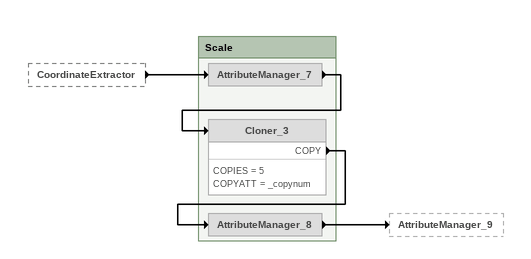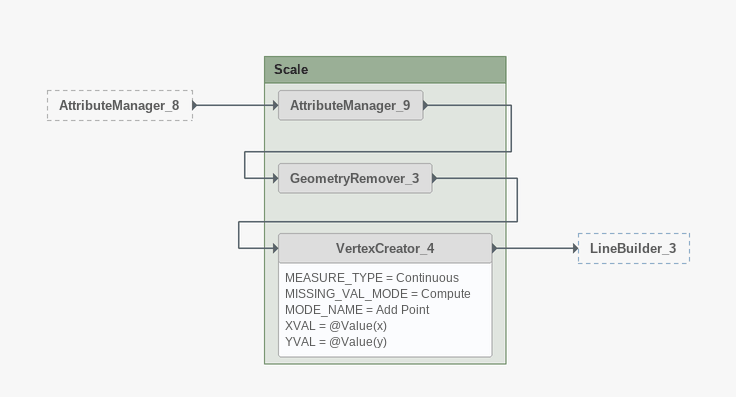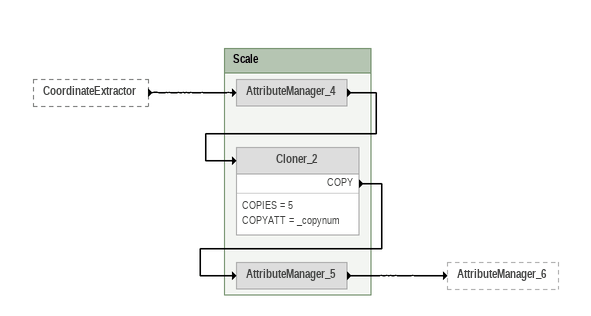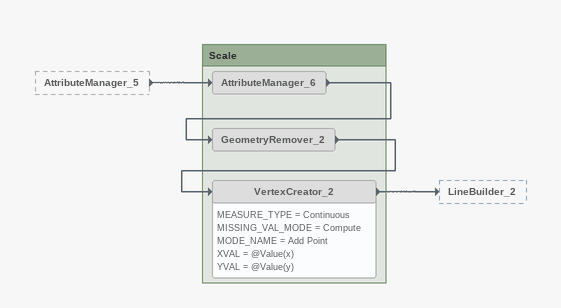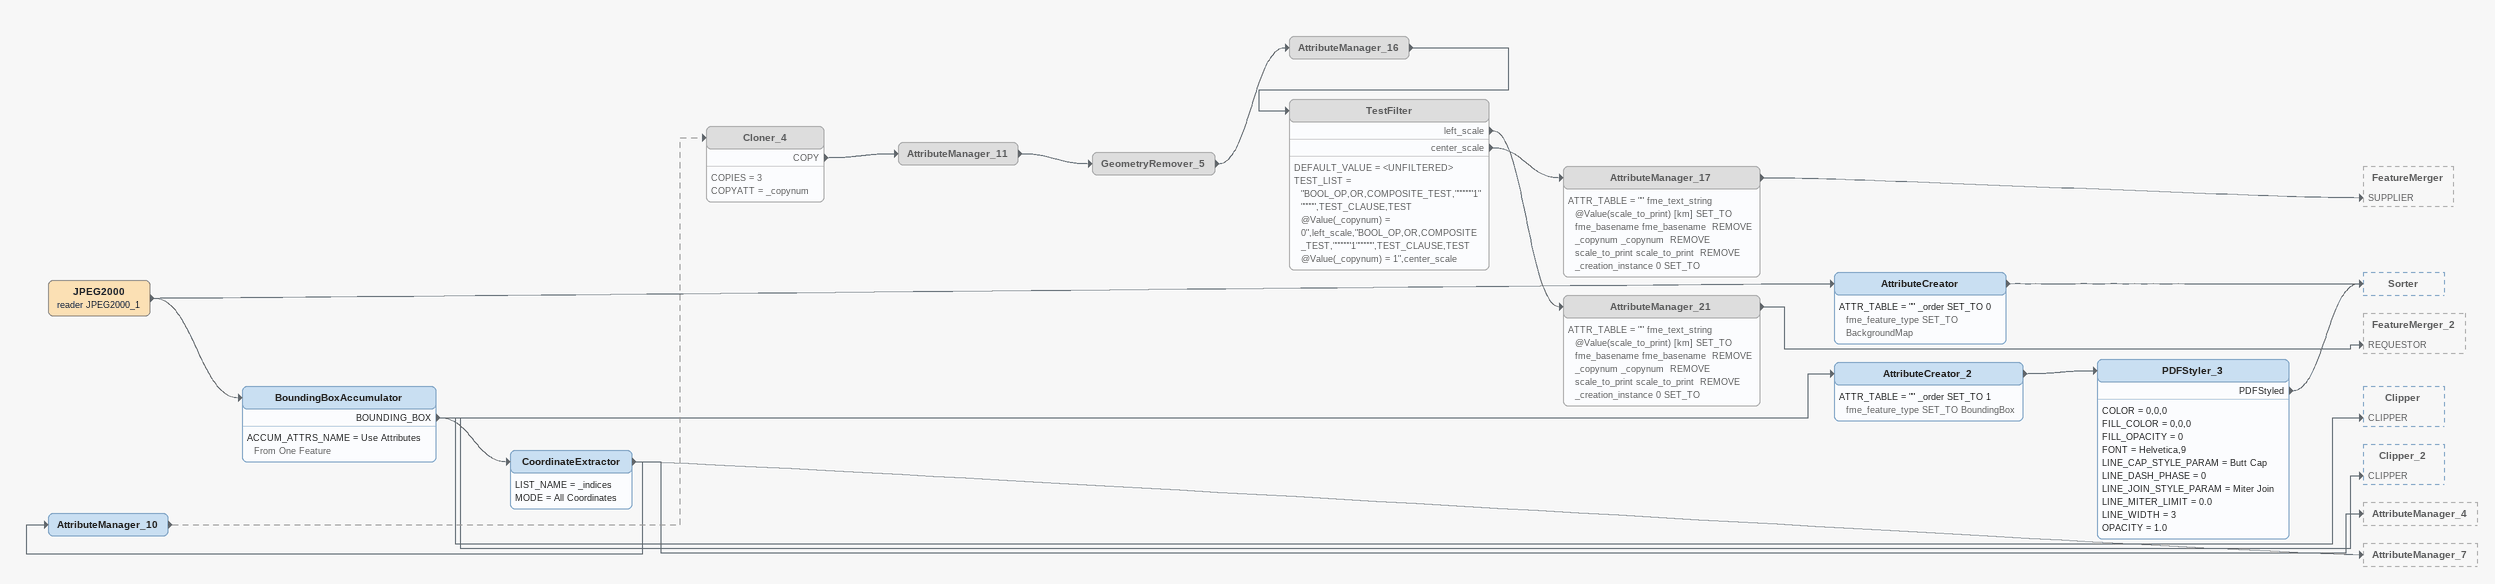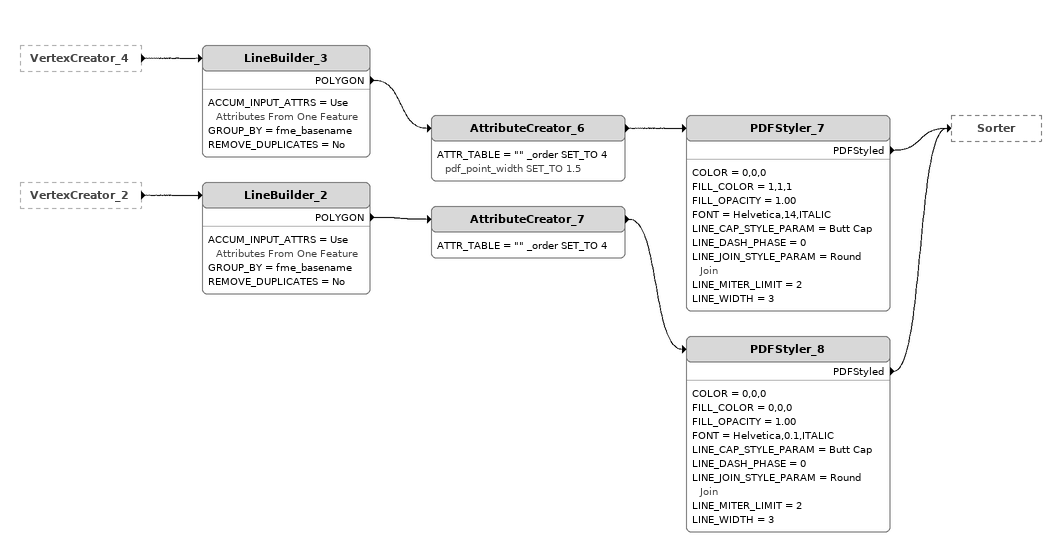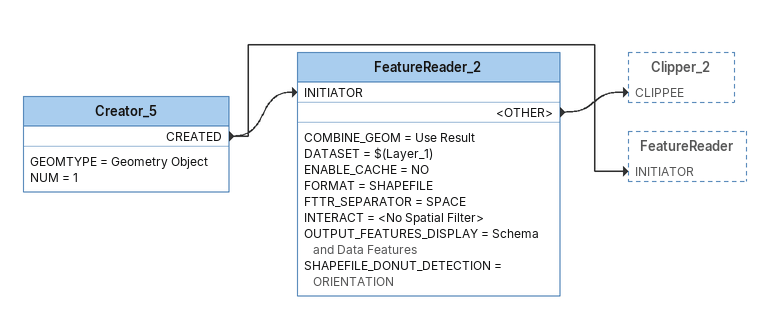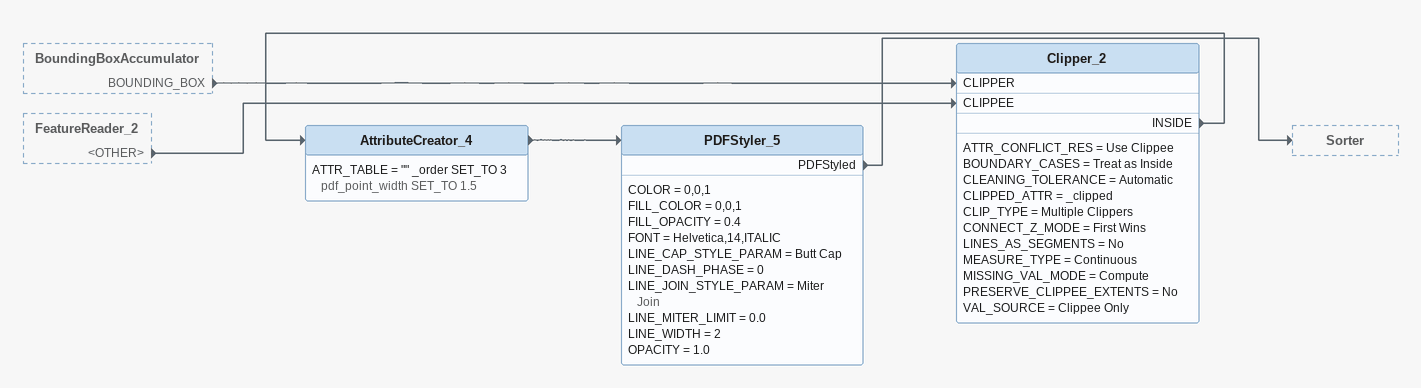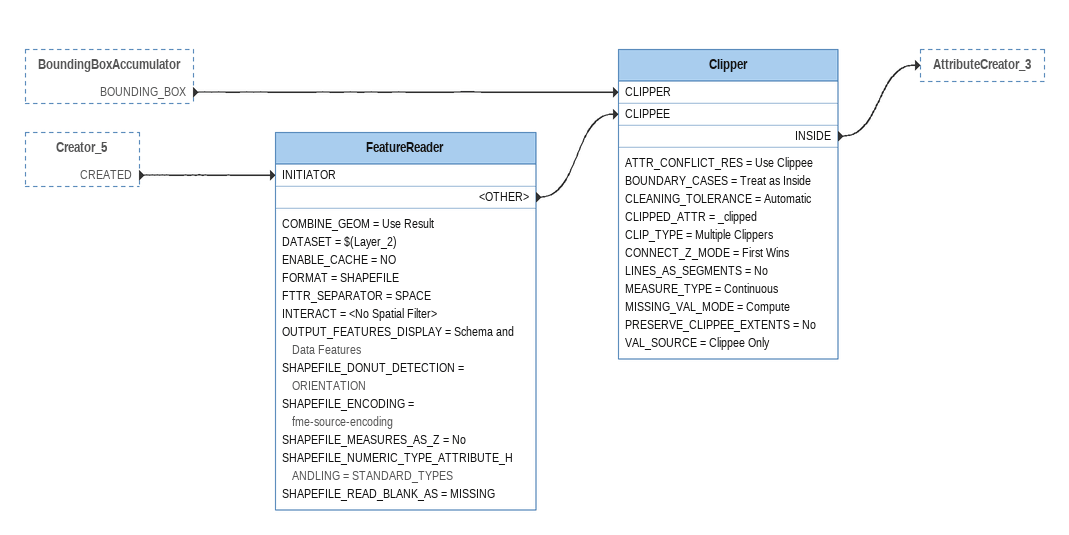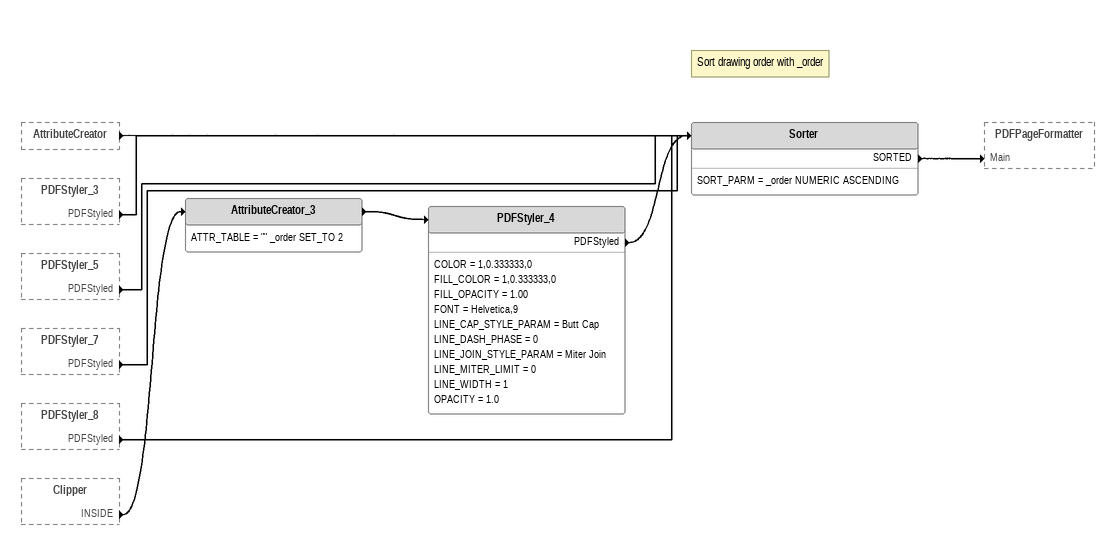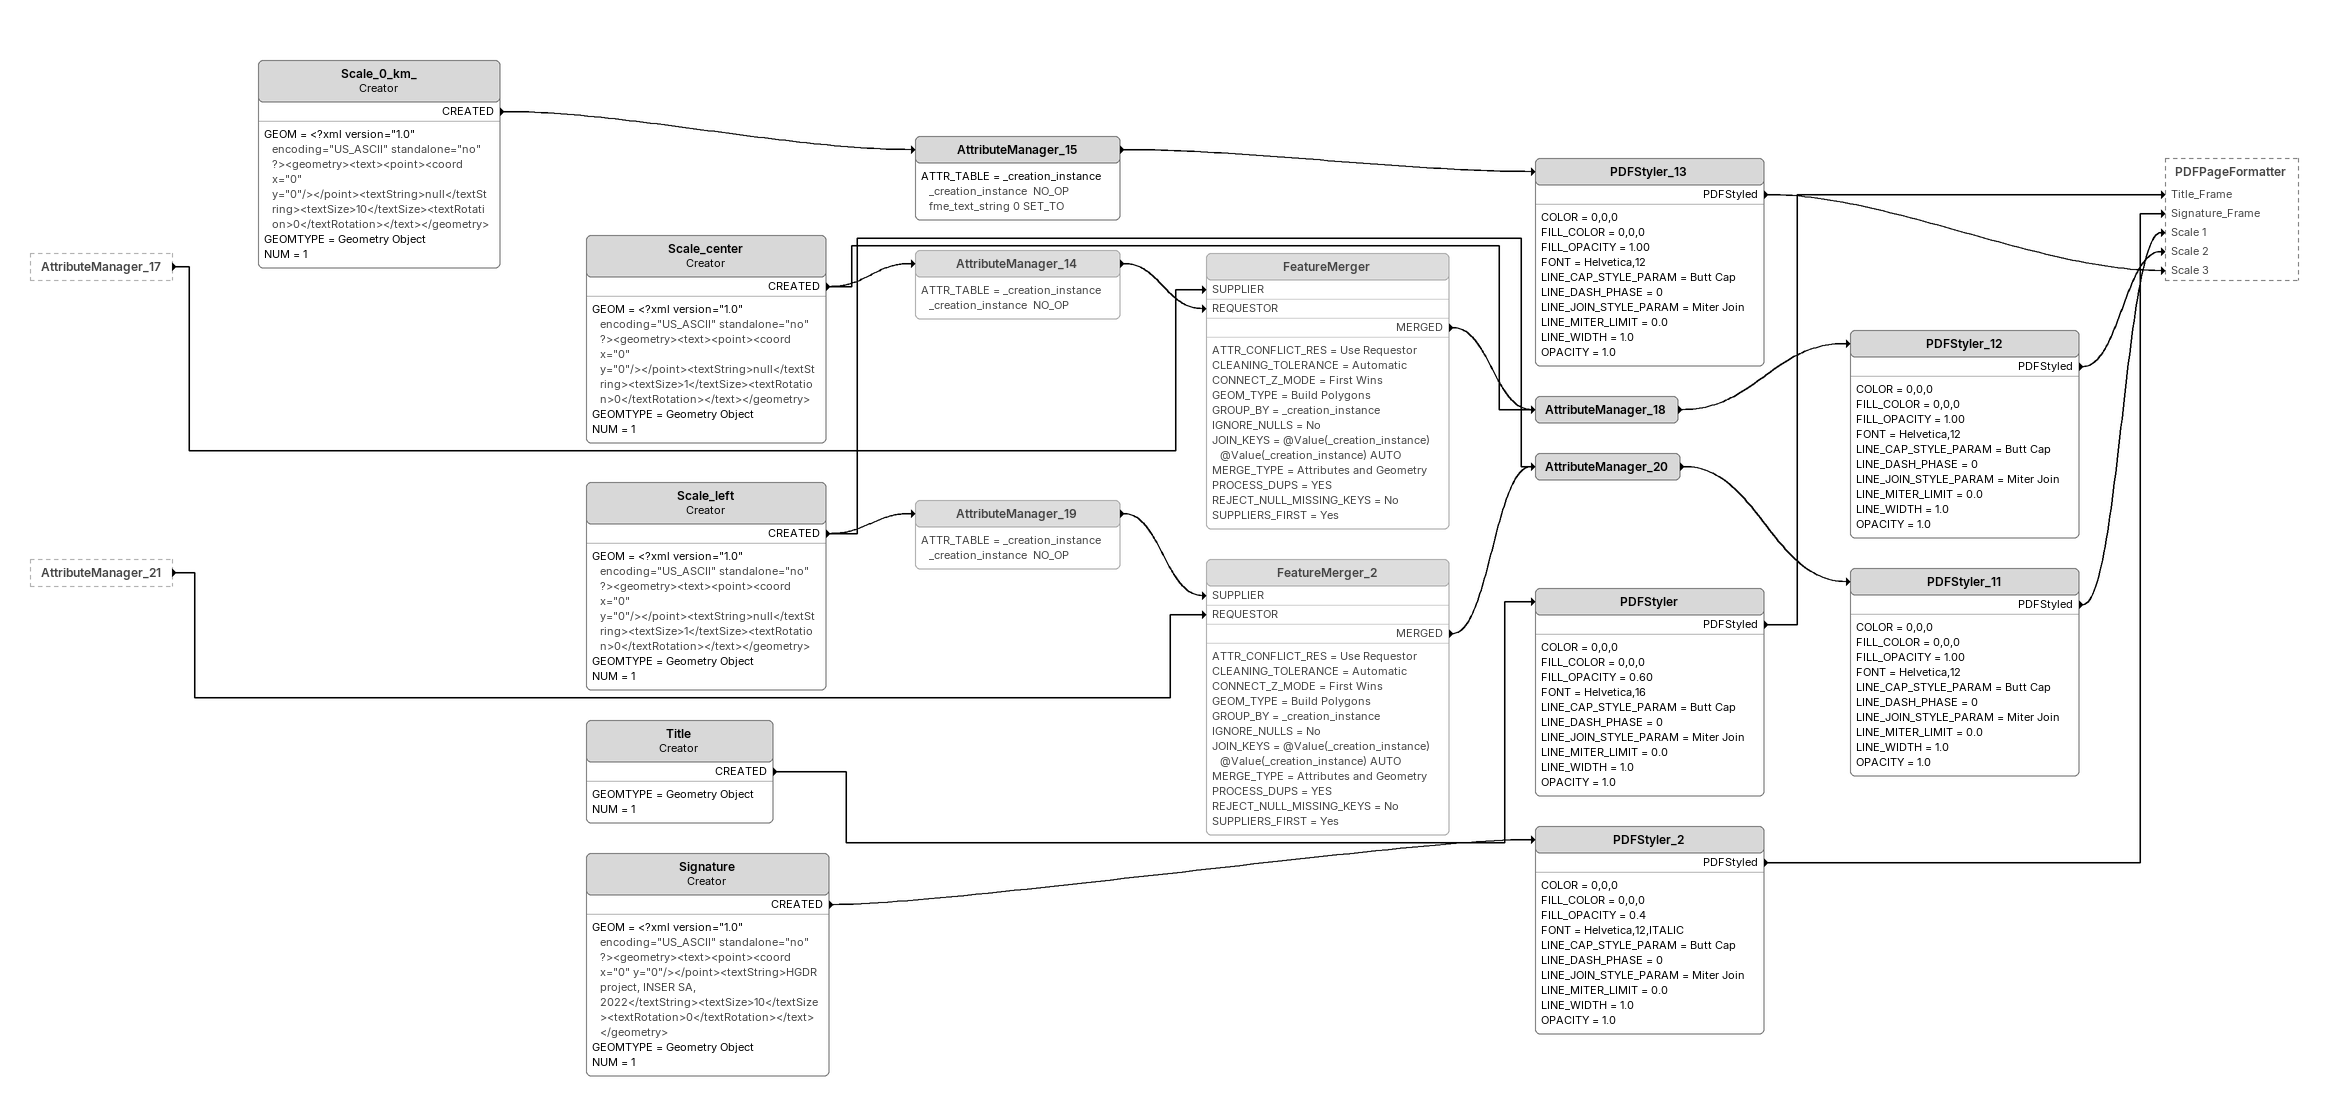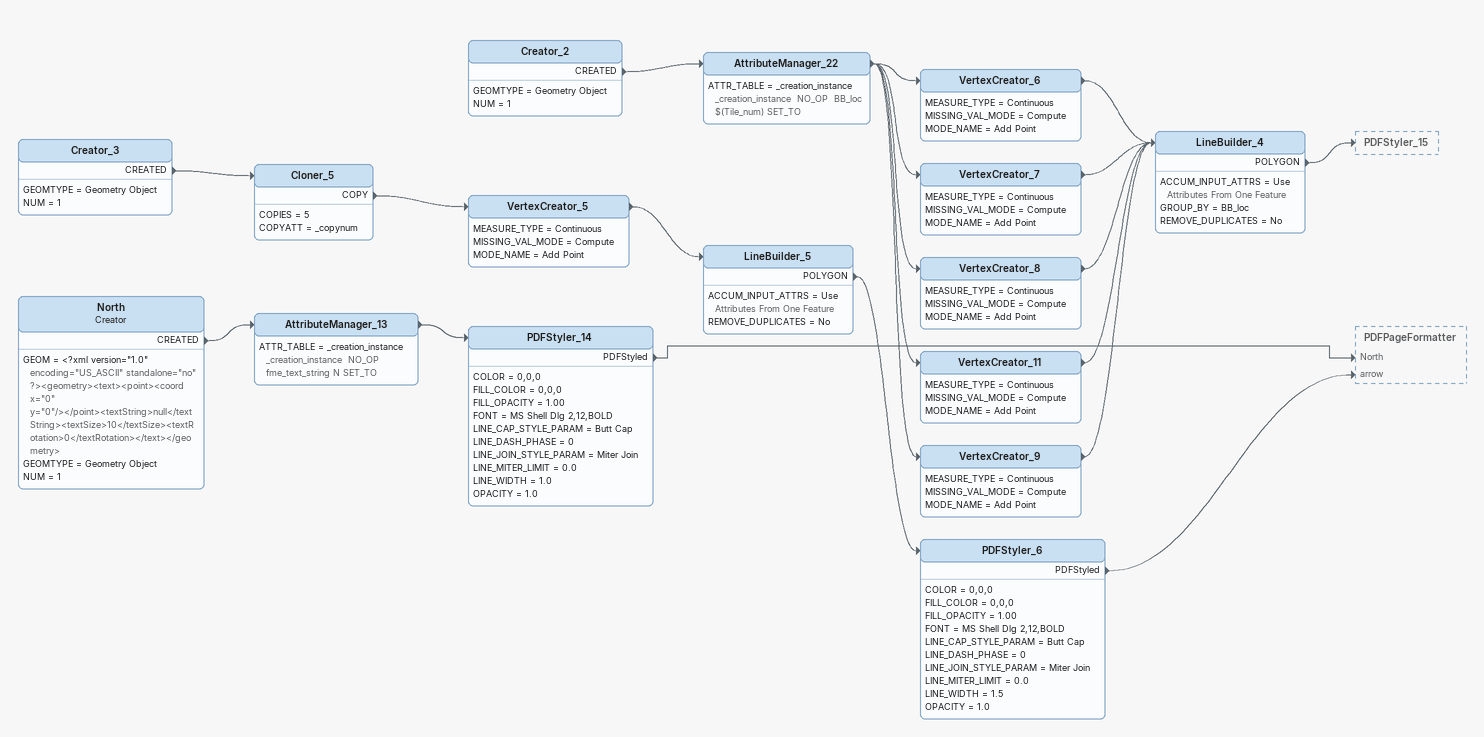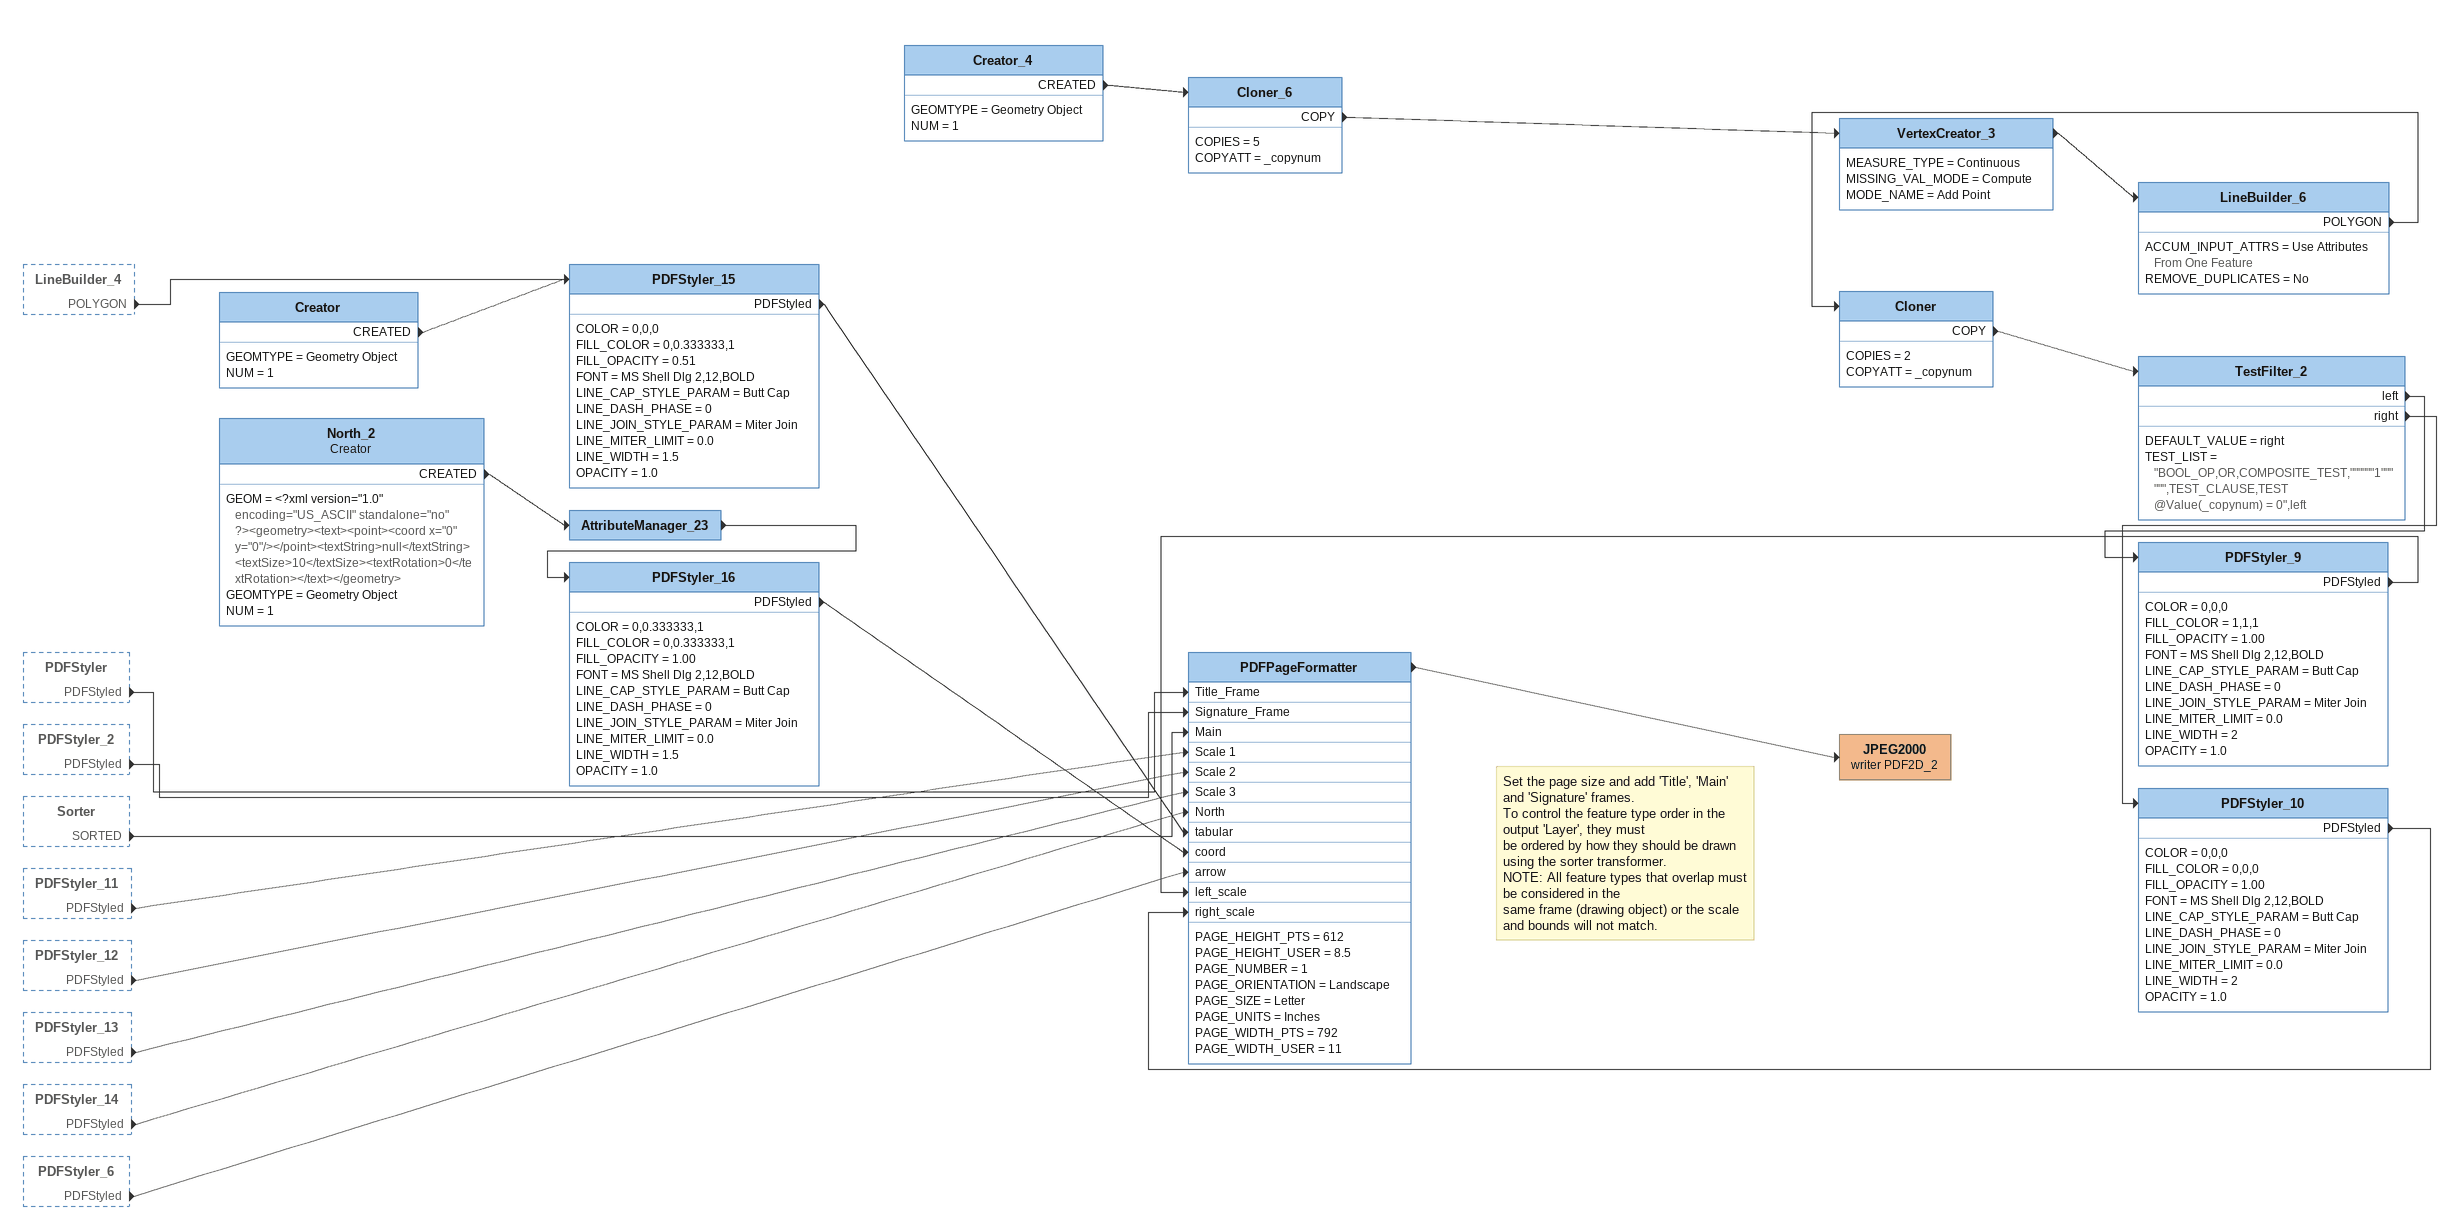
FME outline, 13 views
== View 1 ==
CoordinateExtractor [outside]
    -> AttributeManager_7

Bookmark: Scale
AttributeManager_7 [off]
    -> Cloner_3
Cloner_3 [off]
    COPIES = 5
    COPYATT = _copynum
    COPY -> AttributeManager_8
AttributeManager_8 [off]
    -> AttributeManager_9

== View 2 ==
AttributeManager_8 [outside]
    -> AttributeManager_9

Bookmark: Scale
AttributeManager_9 [off]
    -> GeometryRemover_3
GeometryRemover_3 [off]
    -> VertexCreator_4
VertexCreator_4 [off]
    MEASURE_TYPE = Continuous
    MISSING_VAL_MODE = Compute
    MODE_NAME = Add Point
    XVAL = @Value(x)
    YVAL = @Value(y)
    -> LineBuilder_3

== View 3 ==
CoordinateExtractor [outside]
    -> AttributeManager_4

Bookmark: Scale
AttributeManager_4 [off]
    -> Cloner_2
Cloner_2 [off]
    COPIES = 5
    COPYATT = _copynum
    COPY -> AttributeManager_5
AttributeManager_5 [off]
    -> AttributeManager_6

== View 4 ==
AttributeManager_5 [outside]
    -> AttributeManager_6

Bookmark: Scale
AttributeManager_6 [off]
    -> GeometryRemover_2
GeometryRemover_2 [off]
    -> VertexCreator_2
VertexCreator_2 [off]
    MEASURE_TYPE = Continuous
    MISSING_VAL_MODE = Compute
    MODE_NAME = Add Point
    XVAL = @Value(x)
    YVAL = @Value(y)
    -> LineBuilder_2

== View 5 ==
JPEG2000 (reader JPEG2000_1)
    -> BoundingBoxAccumulator
    -> AttributeCreator
AttributeCreator
    ATTR_TABLE = "" _order SET_TO 0  fme_feature_type SET_TO BackgroundMap
    -> Sorter
BoundingBoxAccumulator
    ACCUM_ATTRS_NAME = Use Attributes From One Feature
    BOUNDING_BOX -> AttributeCreator_2
    BOUNDING_BOX -> Clipper [CLIPPER]
    BOUNDING_BOX -> Clipper_2 [CLIPPER]
    BOUNDING_BOX -> CoordinateExtractor
AttributeCreator_2
    ATTR_TABLE = "" _order SET_TO 1  fme_feature_type SET_TO BoundingBox
    -> PDFStyler_3
PDFStyler_3
    COLOR = 0,0,0
    FILL_COLOR = 0,0,0
    FILL_OPACITY = 0
    FONT = Helvetica,9
    LINE_CAP_STYLE_PARAM = Butt Cap
    LINE_DASH_PHASE = 0
    LINE_JOIN_STYLE_PARAM = Miter Join
    LINE_MITER_LIMIT = 0.0
    LINE_WIDTH = 3
    OPACITY = 1.0
    PDFStyled -> Sorter
CoordinateExtractor
    LIST_NAME = _indices
    MODE = All Coordinates
    -> AttributeManager_4
    -> AttributeManager_7
    -> AttributeManager_10
AttributeManager_10
    -> Cloner_4 [off]
Cloner_4 [off]
    COPIES = 3
    COPYATT = _copynum
    COPY -> AttributeManager_11
AttributeManager_11 [off]
    -> GeometryRemover_5
GeometryRemover_5 [off]
    -> AttributeManager_16
AttributeManager_16 [off]
    -> TestFilter
TestFilter [off]
    DEFAULT_VALUE = <UNFILTERED>
    TEST_LIST = "BOOL_OP,OR,COMPOSITE_TEST,""""""1"""""",TEST_CLAUSE,TEST @Value(_copynum) = 0",left_scale,"BOOL_OP,OR,COMPOSITE_TEST,""""""1"""""",TEST_CLAUSE,TEST @Value(_copynum) = 1",center_scale
    left_scale -> AttributeManager_21
    center_scale -> AttributeManager_17
AttributeManager_17 [off]
    ATTR_TABLE = "" fme_text_string @Value(scale_to_print) [km] SET_TO fme_basename fme_basename  REMOVE _copynum _copynum  REMOVE scale_to_print scale_to_print  REMOVE  _creation_instance 0 SET_TO
    -> FeatureMerger [SUPPLIER]
AttributeManager_21 [off]
    ATTR_TABLE = "" fme_text_string @Value(scale_to_print) [km] SET_TO fme_basename fme_basename  REMOVE _copynum _copynum  REMOVE scale_to_print scale_to_print  REMOVE  _creation_instance 0 SET_TO
    -> FeatureMerger_2 [REQUESTOR]

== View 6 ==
VertexCreator_4 [outside]
    -> LineBuilder_3
VertexCreator_2 [outside]
    -> LineBuilder_2
LineBuilder_3
    ACCUM_INPUT_ATTRS = Use Attributes From One Feature
    GROUP_BY = fme_basename
    REMOVE_DUPLICATES = No
    POLYGON -> AttributeCreator_6
AttributeCreator_6
    ATTR_TABLE = "" _order SET_TO 4  pdf_point_width SET_TO 1.5
    -> PDFStyler_7
PDFStyler_7
    COLOR = 0,0,0
    FILL_COLOR = 1,1,1
    FILL_OPACITY = 1.00
    FONT = Helvetica,14,ITALIC
    LINE_CAP_STYLE_PARAM = Butt Cap
    LINE_DASH_PHASE = 0
    LINE_JOIN_STYLE_PARAM = Round Join
    LINE_MITER_LIMIT = 2
    LINE_WIDTH = 3
    PDFStyled -> Sorter
LineBuilder_2
    ACCUM_INPUT_ATTRS = Use Attributes From One Feature
    GROUP_BY = fme_basename
    REMOVE_DUPLICATES = No
    POLYGON -> AttributeCreator_7
AttributeCreator_7
    ATTR_TABLE = "" _order SET_TO 4
    -> PDFStyler_8
PDFStyler_8
    COLOR = 0,0,0
    FILL_COLOR = 0,0,0
    FILL_OPACITY = 1.00
    FONT = Helvetica,0.1,ITALIC
    LINE_CAP_STYLE_PARAM = Butt Cap
    LINE_DASH_PHASE = 0
    LINE_JOIN_STYLE_PARAM = Round Join
    LINE_MITER_LIMIT = 2
    LINE_WIDTH = 3
    PDFStyled -> Sorter

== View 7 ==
Creator_5
    GEOMTYPE = Geometry Object
    NUM = 1
    CREATED -> FeatureReader_2 [INITIATOR]
    CREATED -> FeatureReader [INITIATOR]
FeatureReader_2
    COMBINE_GEOM = Use Result
    DATASET = $(Layer_1)
    ENABLE_CACHE = NO
    FORMAT = SHAPEFILE
    FTTR_SEPARATOR = SPACE
    INTERACT = <No Spatial Filter>
    OUTPUT_FEATURES_DISPLAY = Schema and Data Features
    SHAPEFILE_DONUT_DETECTION = ORIENTATION
    <OTHER> -> Clipper_2 [CLIPPEE]

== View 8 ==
BoundingBoxAccumulator [outside]
    BOUNDING_BOX -> Clipper_2 [CLIPPER]
FeatureReader_2 [outside]
    <OTHER> -> Clipper_2 [CLIPPEE]
Clipper_2
    ATTR_CONFLICT_RES = Use Clippee
    BOUNDARY_CASES = Treat as Inside
    CLEANING_TOLERANCE = Automatic
    CLIPPED_ATTR = _clipped
    CLIP_TYPE = Multiple Clippers
    CONNECT_Z_MODE = First Wins
    LINES_AS_SEGMENTS = No
    MEASURE_TYPE = Continuous
    MISSING_VAL_MODE = Compute
    PRESERVE_CLIPPEE_EXTENTS = No
    VAL_SOURCE = Clippee Only
    INSIDE -> AttributeCreator_4
AttributeCreator_4
    ATTR_TABLE = "" _order SET_TO 3  pdf_point_width SET_TO 1.5
    -> PDFStyler_5
PDFStyler_5
    COLOR = 0,0,1
    FILL_COLOR = 0,0,1
    FILL_OPACITY = 0.4
    FONT = Helvetica,14,ITALIC
    LINE_CAP_STYLE_PARAM = Butt Cap
    LINE_DASH_PHASE = 0
    LINE_JOIN_STYLE_PARAM = Miter Join
    LINE_MITER_LIMIT = 0.0
    LINE_WIDTH = 2
    OPACITY = 1.0
    PDFStyled -> Sorter

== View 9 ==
BoundingBoxAccumulator [outside]
    BOUNDING_BOX -> Clipper [CLIPPER]
Creator_5 [outside]
    CREATED -> FeatureReader [INITIATOR]
FeatureReader
    COMBINE_GEOM = Use Result
    DATASET = $(Layer_2)
    ENABLE_CACHE = NO
    FORMAT = SHAPEFILE
    FTTR_SEPARATOR = SPACE
    INTERACT = <No Spatial Filter>
    OUTPUT_FEATURES_DISPLAY = Schema and Data Features
    SHAPEFILE_DONUT_DETECTION = ORIENTATION
    SHAPEFILE_ENCODING = fme-source-encoding
    SHAPEFILE_MEASURES_AS_Z = No
    SHAPEFILE_NUMERIC_TYPE_ATTRIBUTE_HANDLING = STANDARD_TYPES
    SHAPEFILE_READ_BLANK_AS = MISSING
    <OTHER> -> Clipper [CLIPPEE]
Clipper
    ATTR_CONFLICT_RES = Use Clippee
    BOUNDARY_CASES = Treat as Inside
    CLEANING_TOLERANCE = Automatic
    CLIPPED_ATTR = _clipped
    CLIP_TYPE = Multiple Clippers
    CONNECT_Z_MODE = First Wins
    LINES_AS_SEGMENTS = No
    MEASURE_TYPE = Continuous
    MISSING_VAL_MODE = Compute
    PRESERVE_CLIPPEE_EXTENTS = No
    VAL_SOURCE = Clippee Only
    INSIDE -> AttributeCreator_3

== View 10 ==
AttributeCreator [outside]
    -> Sorter
PDFStyler_3 [outside]
    PDFStyled -> Sorter
PDFStyler_5 [outside]
    PDFStyled -> Sorter
PDFStyler_7 [outside]
    PDFStyled -> Sorter
PDFStyler_8 [outside]
    PDFStyled -> Sorter
Clipper [outside]
    INSIDE -> AttributeCreator_3
AttributeCreator_3
    ATTR_TABLE = "" _order SET_TO 2
    -> PDFStyler_4
PDFStyler_4
    COLOR = 1,0.333333,0
    FILL_COLOR = 1,0.333333,0
    FILL_OPACITY = 1.00
    FONT = Helvetica,9
    LINE_CAP_STYLE_PARAM = Butt Cap
    LINE_DASH_PHASE = 0
    LINE_JOIN_STYLE_PARAM = Miter Join
    LINE_MITER_LIMIT = 0
    LINE_WIDTH = 1
    OPACITY = 1.0
    PDFStyled -> Sorter
Note: Sort drawing order with _order
Sorter
    SORT_PARM = _order NUMERIC ASCENDING
    SORTED -> PDFPageFormatter [Main]

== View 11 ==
AttributeManager_17 [outside]
    -> FeatureMerger [SUPPLIER]
AttributeManager_21 [outside]
    -> FeatureMerger_2 [REQUESTOR]
Scale_0_km_: Creator
    GEOM = <?xml version="1.0" encoding="US_ASCII" standalone="no" ?><geometry><text><point><coord x="0" y="0"/></point><textString>null</textString><textSize>10</textSize><textRotation>0</textRotation></text></geometry>
    GEOMTYPE = Geometry Object
    NUM = 1
    CREATED -> AttributeManager_15
AttributeManager_15
    ATTR_TABLE = _creation_instance _creation_instance  NO_OP  fme_text_string 0 SET_TO
    -> PDFStyler_13
PDFStyler_13
    COLOR = 0,0,0
    FILL_COLOR = 0,0,0
    FILL_OPACITY = 1.00
    FONT = Helvetica,12
    LINE_CAP_STYLE_PARAM = Butt Cap
    LINE_DASH_PHASE = 0
    LINE_JOIN_STYLE_PARAM = Miter Join
    LINE_MITER_LIMIT = 0.0
    LINE_WIDTH = 1.0
    OPACITY = 1.0
    PDFStyled -> PDFPageFormatter [Scale 3]
Scale_left: Creator
    GEOM = <?xml version="1.0" encoding="US_ASCII" standalone="no" ?><geometry><text><point><coord x="0" y="0"/></point><textString>null</textString><textSize>1</textSize><textRotation>0</textRotation></text></geometry>
    GEOMTYPE = Geometry Object
    NUM = 1
    CREATED -> AttributeManager_19
    CREATED -> AttributeManager_20
AttributeManager_19 [off]
    ATTR_TABLE = _creation_instance _creation_instance  NO_OP
    -> FeatureMerger_2 [SUPPLIER]
FeatureMerger_2 [off]
    ATTR_CONFLICT_RES = Use Requestor
    CLEANING_TOLERANCE = Automatic
    CONNECT_Z_MODE = First Wins
    GEOM_TYPE = Build Polygons
    GROUP_BY = _creation_instance
    IGNORE_NULLS = No
    JOIN_KEYS = @Value(_creation_instance) @Value(_creation_instance) AUTO
    MERGE_TYPE = Attributes and Geometry
    PROCESS_DUPS = YES
    REJECT_NULL_MISSING_KEYS = No
    SUPPLIERS_FIRST = Yes
    MERGED -> AttributeManager_20
AttributeManager_20
    -> PDFStyler_11
PDFStyler_11
    COLOR = 0,0,0
    FILL_COLOR = 0,0,0
    FILL_OPACITY = 1.00
    FONT = Helvetica,12
    LINE_CAP_STYLE_PARAM = Butt Cap
    LINE_DASH_PHASE = 0
    LINE_JOIN_STYLE_PARAM = Miter Join
    LINE_MITER_LIMIT = 0.0
    LINE_WIDTH = 1.0
    OPACITY = 1.0
    PDFStyled -> PDFPageFormatter [Scale 1]
Title: Creator
    GEOMTYPE = Geometry Object
    NUM = 1
    CREATED -> PDFStyler
PDFStyler
    COLOR = 0,0,0
    FILL_COLOR = 0,0,0
    FILL_OPACITY = 0.60
    FONT = Helvetica,16
    LINE_CAP_STYLE_PARAM = Butt Cap
    LINE_DASH_PHASE = 0
    LINE_JOIN_STYLE_PARAM = Miter Join
    LINE_MITER_LIMIT = 0.0
    LINE_WIDTH = 1.0
    OPACITY = 1.0
    PDFStyled -> PDFPageFormatter [Title_Frame]
Signature: Creator
    GEOM = <?xml version="1.0" encoding="US_ASCII" standalone="no" ?><geometry><text><point><coord x="0" y="0"/></point><textString>HGDR project, INSER SA, 2022</textString><textSize>10</textSize><textRotation>0</textRotation></text></geometry>
    GEOMTYPE = Geometry Object
    NUM = 1
    CREATED -> PDFStyler_2
PDFStyler_2
    COLOR = 0,0,0
    FILL_COLOR = 0,0,0
    FILL_OPACITY = 0.4
    FONT = Helvetica,12,ITALIC
    LINE_CAP_STYLE_PARAM = Butt Cap
    LINE_DASH_PHASE = 0
    LINE_JOIN_STYLE_PARAM = Miter Join
    LINE_MITER_LIMIT = 0.0
    LINE_WIDTH = 1.0
    OPACITY = 1.0
    PDFStyled -> PDFPageFormatter [Signature_Frame]
Scale_center: Creator
    GEOM = <?xml version="1.0" encoding="US_ASCII" standalone="no" ?><geometry><text><point><coord x="0" y="0"/></point><textString>null</textString><textSize>1</textSize><textRotation>0</textRotation></text></geometry>
    GEOMTYPE = Geometry Object
    NUM = 1
    CREATED -> AttributeManager_14
    CREATED -> AttributeManager_18
AttributeManager_14 [off]
    ATTR_TABLE = _creation_instance _creation_instance  NO_OP
    -> FeatureMerger [REQUESTOR]
FeatureMerger [off]
    ATTR_CONFLICT_RES = Use Requestor
    CLEANING_TOLERANCE = Automatic
    CONNECT_Z_MODE = First Wins
    GEOM_TYPE = Build Polygons
    GROUP_BY = _creation_instance
    IGNORE_NULLS = No
    JOIN_KEYS = @Value(_creation_instance) @Value(_creation_instance) AUTO
    MERGE_TYPE = Attributes and Geometry
    PROCESS_DUPS = YES
    REJECT_NULL_MISSING_KEYS = No
    SUPPLIERS_FIRST = Yes
    MERGED -> AttributeManager_18
AttributeManager_18
    -> PDFStyler_12
PDFStyler_12
    COLOR = 0,0,0
    FILL_COLOR = 0,0,0
    FILL_OPACITY = 1.00
    FONT = Helvetica,12
    LINE_CAP_STYLE_PARAM = Butt Cap
    LINE_DASH_PHASE = 0
    LINE_JOIN_STYLE_PARAM = Miter Join
    LINE_MITER_LIMIT = 0.0
    LINE_WIDTH = 1.0
    OPACITY = 1.0
    PDFStyled -> PDFPageFormatter [Scale 2]

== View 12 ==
North: Creator
    GEOM = <?xml version="1.0" encoding="US_ASCII" standalone="no" ?><geometry><text><point><coord x="0" y="0"/></point><textString>null</textString><textSize>10</textSize><textRotation>0</textRotation></text></geometry>
    GEOMTYPE = Geometry Object
    NUM = 1
    CREATED -> AttributeManager_13
AttributeManager_13
    ATTR_TABLE = _creation_instance _creation_instance  NO_OP  fme_text_string N SET_TO
    -> PDFStyler_14
PDFStyler_14
    COLOR = 0,0,0
    FILL_COLOR = 0,0,0
    FILL_OPACITY = 1.00
    FONT = MS Shell Dlg 2,12,BOLD
    LINE_CAP_STYLE_PARAM = Butt Cap
    LINE_DASH_PHASE = 0
    LINE_JOIN_STYLE_PARAM = Miter Join
    LINE_MITER_LIMIT = 0.0
    LINE_WIDTH = 1.0
    OPACITY = 1.0
    PDFStyled -> PDFPageFormatter [North]
Creator_3
    GEOMTYPE = Geometry Object
    NUM = 1
    CREATED -> Cloner_5
Cloner_5
    COPIES = 5
    COPYATT = _copynum
    COPY -> VertexCreator_5
VertexCreator_5
    MEASURE_TYPE = Continuous
    MISSING_VAL_MODE = Compute
    MODE_NAME = Add Point
    -> LineBuilder_5
LineBuilder_5
    ACCUM_INPUT_ATTRS = Use Attributes From One Feature
    REMOVE_DUPLICATES = No
    POLYGON -> PDFStyler_6
PDFStyler_6
    COLOR = 0,0,0
    FILL_COLOR = 0,0,0
    FILL_OPACITY = 1.00
    FONT = MS Shell Dlg 2,12,BOLD
    LINE_CAP_STYLE_PARAM = Butt Cap
    LINE_DASH_PHASE = 0
    LINE_JOIN_STYLE_PARAM = Miter Join
    LINE_MITER_LIMIT = 0.0
    LINE_WIDTH = 1.5
    OPACITY = 1.0
    PDFStyled -> PDFPageFormatter [arrow]
Creator_2
    GEOMTYPE = Geometry Object
    NUM = 1
    CREATED -> AttributeManager_22
AttributeManager_22
    ATTR_TABLE = _creation_instance _creation_instance  NO_OP  BB_loc $(Tile_num) SET_TO
    -> VertexCreator_6
    -> VertexCreator_7
    -> VertexCreator_8
    -> VertexCreator_11
    -> VertexCreator_9
VertexCreator_6
    MEASURE_TYPE = Continuous
    MISSING_VAL_MODE = Compute
    MODE_NAME = Add Point
    -> LineBuilder_4
VertexCreator_7
    MEASURE_TYPE = Continuous
    MISSING_VAL_MODE = Compute
    MODE_NAME = Add Point
    -> LineBuilder_4
VertexCreator_8
    MEASURE_TYPE = Continuous
    MISSING_VAL_MODE = Compute
    MODE_NAME = Add Point
    -> LineBuilder_4
VertexCreator_11
    MEASURE_TYPE = Continuous
    MISSING_VAL_MODE = Compute
    MODE_NAME = Add Point
    -> LineBuilder_4
VertexCreator_9
    MEASURE_TYPE = Continuous
    MISSING_VAL_MODE = Compute
    MODE_NAME = Add Point
    -> LineBuilder_4
LineBuilder_4
    ACCUM_INPUT_ATTRS = Use Attributes From One Feature
    GROUP_BY = BB_loc
    REMOVE_DUPLICATES = No
    POLYGON -> PDFStyler_15

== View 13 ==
LineBuilder_4 [outside]
    POLYGON -> PDFStyler_15
PDFStyler [outside]
    PDFStyled -> PDFPageFormatter [Title_Frame]
PDFStyler_2 [outside]
    PDFStyled -> PDFPageFormatter [Signature_Frame]
Sorter [outside]
    SORTED -> PDFPageFormatter [Main]
PDFStyler_11 [outside]
    PDFStyled -> PDFPageFormatter [Scale 1]
PDFStyler_12 [outside]
    PDFStyled -> PDFPageFormatter [Scale 2]
PDFStyler_13 [outside]
    PDFStyled -> PDFPageFormatter [Scale 3]
PDFStyler_14 [outside]
    PDFStyled -> PDFPageFormatter [North]
PDFStyler_6 [outside]
    PDFStyled -> PDFPageFormatter [arrow]
Creator
    GEOMTYPE = Geometry Object
    NUM = 1
    CREATED -> PDFStyler_15
PDFStyler_15
    COLOR = 0,0,0
    FILL_COLOR = 0,0.333333,1
    FILL_OPACITY = 0.51
    FONT = MS Shell Dlg 2,12,BOLD
    LINE_CAP_STYLE_PARAM = Butt Cap
    LINE_DASH_PHASE = 0
    LINE_JOIN_STYLE_PARAM = Miter Join
    LINE_MITER_LIMIT = 0.0
    LINE_WIDTH = 1.5
    OPACITY = 1.0
    PDFStyled -> PDFPageFormatter [tabular]
North_2: Creator
    GEOM = <?xml version="1.0" encoding="US_ASCII" standalone="no" ?><geometry><text><point><coord x="0" y="0"/></point><textString>null</textString><textSize>10</textSize><textRotation>0</textRotation></text></geometry>
    GEOMTYPE = Geometry Object
    NUM = 1
    CREATED -> AttributeManager_23
AttributeManager_23
    -> PDFStyler_16
PDFStyler_16
    COLOR = 0,0.333333,1
    FILL_COLOR = 0,0.333333,1
    FILL_OPACITY = 1.00
    FONT = MS Shell Dlg 2,12,BOLD
    LINE_CAP_STYLE_PARAM = Butt Cap
    LINE_DASH_PHASE = 0
    LINE_JOIN_STYLE_PARAM = Miter Join
    LINE_MITER_LIMIT = 0.0
    LINE_WIDTH = 1.5
    OPACITY = 1.0
    PDFStyled -> PDFPageFormatter [coord]
Creator_4
    GEOMTYPE = Geometry Object
    NUM = 1
    CREATED -> Cloner_6
Cloner_6
    COPIES = 5
    COPYATT = _copynum
    COPY -> VertexCreator_3
VertexCreator_3
    MEASURE_TYPE = Continuous
    MISSING_VAL_MODE = Compute
    MODE_NAME = Add Point
    -> LineBuilder_6
LineBuilder_6
    ACCUM_INPUT_ATTRS = Use Attributes From One Feature
    REMOVE_DUPLICATES = No
    POLYGON -> Cloner
Cloner
    COPIES = 2
    COPYATT = _copynum
    COPY -> TestFilter_2
TestFilter_2
    DEFAULT_VALUE = right
    TEST_LIST = "BOOL_OP,OR,COMPOSITE_TEST,""""""1"""""",TEST_CLAUSE,TEST @Value(_copynum) = 0",left
    left -> PDFStyler_9
    right -> PDFStyler_10
PDFStyler_9
    COLOR = 0,0,0
    FILL_COLOR = 1,1,1
    FILL_OPACITY = 1.00
    FONT = MS Shell Dlg 2,12,BOLD
    LINE_CAP_STYLE_PARAM = Butt Cap
    LINE_DASH_PHASE = 0
    LINE_JOIN_STYLE_PARAM = Miter Join
    LINE_MITER_LIMIT = 0.0
    LINE_WIDTH = 2
    OPACITY = 1.0
    PDFStyled -> PDFPageFormatter [left_scale]
PDFStyler_10
    COLOR = 0,0,0
    FILL_COLOR = 0,0,0
    FILL_OPACITY = 1.00
    FONT = MS Shell Dlg 2,12,BOLD
    LINE_CAP_STYLE_PARAM = Butt Cap
    LINE_DASH_PHASE = 0
    LINE_JOIN_STYLE_PARAM = Miter Join
    LINE_MITER_LIMIT = 0.0
    LINE_WIDTH = 2
    OPACITY = 1.0
    PDFStyled -> PDFPageFormatter [right_scale]
Note: Set the page size and add 'Title', 'Main' and 'Signature' frames. / To control the feature type order in the output 'Layer', they must / be ordered by how they should be drawn using the sorter transformer. / NOTE: All feature types that overlap must be considered in the / same frame (drawing object) or the scale and bounds will not match.
PDFPageFormatter
    PAGE_HEIGHT_PTS = 612
    PAGE_HEIGHT_USER = 8.5
    PAGE_NUMBER = 1
    PAGE_ORIENTATION = Landscape
    PAGE_SIZE = Letter
    PAGE_UNITS = Inches
    PAGE_WIDTH_PTS = 792
    PAGE_WIDTH_USER = 11
    -> JPEG2000 (writer PDF2D_2)
JPEG2000 (writer PDF2D_2)
